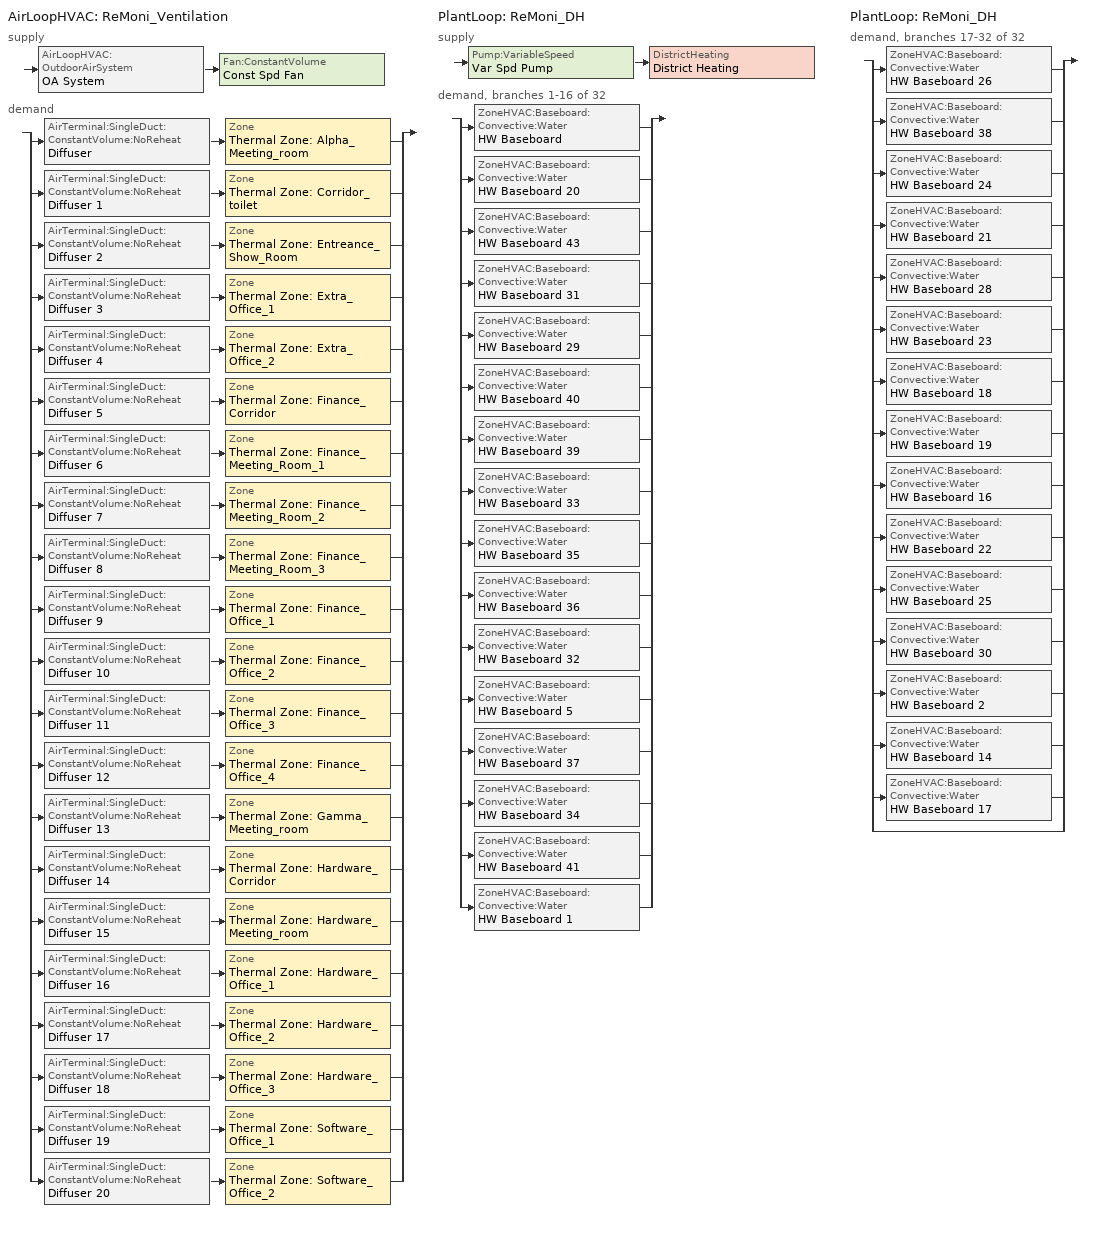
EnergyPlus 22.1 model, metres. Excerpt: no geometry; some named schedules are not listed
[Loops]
AirLoopHVAC 'ReMoni_Ventilation'
 supply: AirLoopHVAC:OutdoorAirSystem 'OA System' > Fan:ConstantVolume 'Const Spd Fan'
 demand: split
  | AirTerminal:SingleDuct:ConstantVolume:NoReheat 'Diffuser' > Zone 'Thermal Zone: Alpha_Meeting_room'
  | AirTerminal:SingleDuct:ConstantVolume:NoReheat 'Diffuser 1' > Zone 'Thermal Zone: Corridor_toilet'
  | AirTerminal:SingleDuct:ConstantVolume:NoReheat 'Diffuser 2' > Zone 'Thermal Zone: Entreance_Show_Room'
  | AirTerminal:SingleDuct:ConstantVolume:NoReheat 'Diffuser 3' > Zone 'Thermal Zone: Extra_Office_1'
  | AirTerminal:SingleDuct:ConstantVolume:NoReheat 'Diffuser 4' > Zone 'Thermal Zone: Extra_Office_2'
  | AirTerminal:SingleDuct:ConstantVolume:NoReheat 'Diffuser 5' > Zone 'Thermal Zone: Finance_Corridor'
  | AirTerminal:SingleDuct:ConstantVolume:NoReheat 'Diffuser 6' > Zone 'Thermal Zone: Finance_Meeting_Room_1'
  | AirTerminal:SingleDuct:ConstantVolume:NoReheat 'Diffuser 7' > Zone 'Thermal Zone: Finance_Meeting_Room_2'
  | AirTerminal:SingleDuct:ConstantVolume:NoReheat 'Diffuser 8' > Zone 'Thermal Zone: Finance_Meeting_Room_3'
  | AirTerminal:SingleDuct:ConstantVolume:NoReheat 'Diffuser 9' > Zone 'Thermal Zone: Finance_Office_1'
  | AirTerminal:SingleDuct:ConstantVolume:NoReheat 'Diffuser 10' > Zone 'Thermal Zone: Finance_Office_2'
  | AirTerminal:SingleDuct:ConstantVolume:NoReheat 'Diffuser 11' > Zone 'Thermal Zone: Finance_Office_3'
  | AirTerminal:SingleDuct:ConstantVolume:NoReheat 'Diffuser 12' > Zone 'Thermal Zone: Finance_Office_4'
  | AirTerminal:SingleDuct:ConstantVolume:NoReheat 'Diffuser 13' > Zone 'Thermal Zone: Gamma_Meeting_room'
  | AirTerminal:SingleDuct:ConstantVolume:NoReheat 'Diffuser 14' > Zone 'Thermal Zone: Hardware_Corridor'
  | AirTerminal:SingleDuct:ConstantVolume:NoReheat 'Diffuser 15' > Zone 'Thermal Zone: Hardware_Meeting_room'
  | AirTerminal:SingleDuct:ConstantVolume:NoReheat 'Diffuser 16' > Zone 'Thermal Zone: Hardware_Office_1'
  | AirTerminal:SingleDuct:ConstantVolume:NoReheat 'Diffuser 17' > Zone 'Thermal Zone: Hardware_Office_2'
  | AirTerminal:SingleDuct:ConstantVolume:NoReheat 'Diffuser 18' > Zone 'Thermal Zone: Hardware_Office_3'
  | AirTerminal:SingleDuct:ConstantVolume:NoReheat 'Diffuser 19' > Zone 'Thermal Zone: Software_Office_1'
  | AirTerminal:SingleDuct:ConstantVolume:NoReheat 'Diffuser 20' > Zone 'Thermal Zone: Software_Office_2'
PlantLoop 'ReMoni_DH'
 supply: Pump:VariableSpeed 'Var Spd Pump' > DistrictHeating 'District Heating'
 demand, branches 1-16 of 32: split
  | ZoneHVAC:Baseboard:Convective:Water 'HW Baseboard'
  | ZoneHVAC:Baseboard:Convective:Water 'HW Baseboard 20'
  | ZoneHVAC:Baseboard:Convective:Water 'HW Baseboard 43'
  | ZoneHVAC:Baseboard:Convective:Water 'HW Baseboard 31'
  | ZoneHVAC:Baseboard:Convective:Water 'HW Baseboard 29'
  | ZoneHVAC:Baseboard:Convective:Water 'HW Baseboard 40'
  | ZoneHVAC:Baseboard:Convective:Water 'HW Baseboard 39'
  | ZoneHVAC:Baseboard:Convective:Water 'HW Baseboard 33'
  | ZoneHVAC:Baseboard:Convective:Water 'HW Baseboard 35'
  | ZoneHVAC:Baseboard:Convective:Water 'HW Baseboard 36'
  | ZoneHVAC:Baseboard:Convective:Water 'HW Baseboard 32'
  | ZoneHVAC:Baseboard:Convective:Water 'HW Baseboard 5'
  | ZoneHVAC:Baseboard:Convective:Water 'HW Baseboard 37'
  | ZoneHVAC:Baseboard:Convective:Water 'HW Baseboard 34'
  | ZoneHVAC:Baseboard:Convective:Water 'HW Baseboard 41'
  | ZoneHVAC:Baseboard:Convective:Water 'HW Baseboard 1'
PlantLoop 'ReMoni_DH'
 demand, branches 17-32 of 32: split
  | ZoneHVAC:Baseboard:Convective:Water 'HW Baseboard 26'
  | ZoneHVAC:Baseboard:Convective:Water 'HW Baseboard 38'
  | ZoneHVAC:Baseboard:Convective:Water 'HW Baseboard 24'
  | ZoneHVAC:Baseboard:Convective:Water 'HW Baseboard 21'
  | ZoneHVAC:Baseboard:Convective:Water 'HW Baseboard 28'
  | ZoneHVAC:Baseboard:Convective:Water 'HW Baseboard 23'
  | ZoneHVAC:Baseboard:Convective:Water 'HW Baseboard 18'
  | ZoneHVAC:Baseboard:Convective:Water 'HW Baseboard 19'
  | ZoneHVAC:Baseboard:Convective:Water 'HW Baseboard 16'
  | ZoneHVAC:Baseboard:Convective:Water 'HW Baseboard 22'
  | ZoneHVAC:Baseboard:Convective:Water 'HW Baseboard 25'
  | ZoneHVAC:Baseboard:Convective:Water 'HW Baseboard 30'
  | ZoneHVAC:Baseboard:Convective:Water 'HW Baseboard 2'
  | ZoneHVAC:Baseboard:Convective:Water 'HW Baseboard 14'
  | ZoneHVAC:Baseboard:Convective:Water 'HW Baseboard 17'
  | bypass
[ZoneControl:Thermostat]
Name | Zone or ZoneList | Control Type Schedule | Control 1
Thermal Zone: Alpha_Meeting_room Thermostat | Thermal Zone: Alpha_Meeting_room | Thermal Zone: Alpha_Meeting_room Thermostat Schedule | Thermostat Setpoint Dual Setpoint 1
Thermal Zone: Beta_Meeting_room Thermostat | Thermal Zone: Beta_Meeting_room | Thermal Zone: Beta_Meeting_room Thermostat Schedule | Thermostat Setpoint Dual Setpoint 23
Thermal Zone: Cleaning_Room Thermostat | Thermal Zone: Cleaning_Room | Thermal Zone: Cleaning_Room Thermostat Schedule | Thermostat Setpoint Dual Setpoint 29
Thermal Zone: Corridor_toilet Thermostat | Thermal Zone: Corridor_toilet | Thermal Zone: Corridor_toilet Thermostat Schedule | Thermostat Setpoint Dual Setpoint 7
Thermal Zone: Entreance_Show_Room Thermostat | Thermal Zone: Entreance_Show_Room | Thermal Zone: Entreance_Show_Room Thermostat Schedule | Thermostat Setpoint Dual Setpoint 10
Thermal Zone: Entreance_Toilet Thermostat | Thermal Zone: Entreance_Toilet | Thermal Zone: Entreance_Toilet Thermostat Schedule | Thermostat Setpoint Dual Setpoint 30
Thermal Zone: Extra_Cleaning_Room Thermostat | Thermal Zone: Extra_Cleaning_Room | Thermal Zone: Extra_Cleaning_Room Thermostat Schedule | Thermostat Setpoint Dual Setpoint 31
Thermal Zone: Extra_Office_1 Thermostat | Thermal Zone: Extra_Office_1 | Thermal Zone: Extra_Office_1 Thermostat Schedule | Thermostat Setpoint Dual Setpoint 12
Thermal Zone: Extra_Office_2 Thermostat | Thermal Zone: Extra_Office_2 | Thermal Zone: Extra_Office_2 Thermostat Schedule | Thermostat Setpoint Dual Setpoint 19
Thermal Zone: Extra_storage Thermostat | Thermal Zone: Extra_storage | Thermal Zone: Extra_storage Thermostat Schedule | Thermostat Setpoint Dual Setpoint 20
Thermal Zone: Finance_Corridor Thermostat | Thermal Zone: Finance_Corridor | Thermal Zone: Finance_Corridor Thermostat Schedule | Thermostat Setpoint Dual Setpoint 8
Thermal Zone: Finance_Meeting_Room_1 Thermostat | Thermal Zone: Finance_Meeting_Room_1 | Thermal Zone: Finance_Meeting_Room_1 Thermostat Schedule | Thermostat Setpoint Dual Setpoint 22
Thermal Zone: Finance_Meeting_Room_2 Thermostat | Thermal Zone: Finance_Meeting_Room_2 | Thermal Zone: Finance_Meeting_Room_2 Thermostat Schedule | Thermostat Setpoint Dual Setpoint 17
Thermal Zone: Finance_Meeting_Room_3 Thermostat | Thermal Zone: Finance_Meeting_Room_3 | Thermal Zone: Finance_Meeting_Room_3 Thermostat Schedule | Thermostat Setpoint Dual Setpoint 16
Thermal Zone: Finance_Office_1 Thermostat | Thermal Zone: Finance_Office_1 | Thermal Zone: Finance_Office_1 Thermostat Schedule | Thermostat Setpoint Dual Setpoint 21
Thermal Zone: Finance_Office_2 Thermostat | Thermal Zone: Finance_Office_2 | Thermal Zone: Finance_Office_2 Thermostat Schedule | Thermostat Setpoint Dual Setpoint 2
Thermal Zone: Finance_Office_3 Thermostat | Thermal Zone: Finance_Office_3 | Thermal Zone: Finance_Office_3 Thermostat Schedule | Thermostat Setpoint Dual Setpoint 4
Thermal Zone: Finance_Office_4 Thermostat | Thermal Zone: Finance_Office_4 | Thermal Zone: Finance_Office_4 Thermostat Schedule | Thermostat Setpoint Dual Setpoint 18
Thermal Zone: Finance_Toilet_1 Thermostat | Thermal Zone: Finance_Toilet_1 | Thermal Zone: Finance_Toilet_1 Thermostat Schedule | Thermostat Setpoint Dual Setpoint 27
Thermal Zone: Finance_Toilet_2 Thermostat | Thermal Zone: Finance_Toilet_2 | Thermal Zone: Finance_Toilet_2 Thermostat Schedule | Thermostat Setpoint Dual Setpoint 28
Thermal Zone: Gamma_Meeting_room Thermostat | Thermal Zone: Gamma_Meeting_room | Thermal Zone: Gamma_Meeting_room Thermostat Schedule | Thermostat Setpoint Dual Setpoint 6
Thermal Zone: Hardware_Corridor Thermostat | Thermal Zone: Hardware_Corridor | Thermal Zone: Hardware_Corridor Thermostat Schedule | Thermostat Setpoint Dual Setpoint 3
Thermal Zone: Hardware_Meeting_room Thermostat | Thermal Zone: Hardware_Meeting_room | Thermal Zone: Hardware_Meeting_room Thermostat Schedule | Thermostat Setpoint Dual Setpoint 9
Thermal Zone: Hardware_Office_1 Thermostat | Thermal Zone: Hardware_Office_1 | Thermal Zone: Hardware_Office_1 Thermostat Schedule | Thermostat Setpoint Dual Setpoint 11
Thermal Zone: Hardware_Office_2 Thermostat | Thermal Zone: Hardware_Office_2 | Thermal Zone: Hardware_Office_2 Thermostat Schedule | Thermostat Setpoint Dual Setpoint 13
Thermal Zone: Hardware_Office_3 Thermostat | Thermal Zone: Hardware_Office_3 | Thermal Zone: Hardware_Office_3 Thermostat Schedule | Thermostat Setpoint Dual Setpoint 5
Thermal Zone: Hardware_Toilet_1 Thermostat | Thermal Zone: Hardware_Toilet_1 | Thermal Zone: Hardware_Toilet_1 Thermostat Schedule | Thermostat Setpoint Dual Setpoint 26
Thermal Zone: Hardware_Toilet_2 Thermostat | Thermal Zone: Hardware_Toilet_2 | Thermal Zone: Hardware_Toilet_2 Thermostat Schedule | Thermostat Setpoint Dual Setpoint 25
Thermal Zone: Large_Storage_Room Thermostat | Thermal Zone: Large_Storage_Room | Thermal Zone: Large_Storage_Room Thermostat Schedule | Thermostat Setpoint Dual Setpoint 24
Thermal Zone: Software_Office_1 Thermostat | Thermal Zone: Software_Office_1 | Thermal Zone: Software_Office_1 Thermostat Schedule | Thermostat Setpoint Dual Setpoint 15
Thermal Zone: Software_Office_2 Thermostat | Thermal Zone: Software_Office_2 | Thermal Zone: Software_Office_2 Thermostat Schedule | Thermostat Setpoint Dual Setpoint 14
[ThermostatSetpoint:DualSetpoint] Heating Setpoint Temperature Schedule=heating Setpoint; Cooling Setpoint Temperature Schedule=Cooling Setpoint
Thermostat Setpoint Dual Setpoint 1; Thermostat Setpoint Dual Setpoint 7; Thermostat Setpoint Dual Setpoint 10; Thermostat Setpoint Dual Setpoint 12; Thermostat Setpoint Dual Setpoint 19; Thermostat Setpoint Dual Setpoint 20; Thermostat Setpoint Dual Setpoint 8; Thermostat Setpoint Dual Setpoint 22; Thermostat Setpoint Dual Setpoint 17; Thermostat Setpoint Dual Setpoint 16; Thermostat Setpoint Dual Setpoint 21; Thermostat Setpoint Dual Setpoint 2; Thermostat Setpoint Dual Setpoint 4; Thermostat Setpoint Dual Setpoint 18; Thermostat Setpoint Dual Setpoint 6; Thermostat Setpoint Dual Setpoint 3; Thermostat Setpoint Dual Setpoint 9; Thermostat Setpoint Dual Setpoint 11; Thermostat Setpoint Dual Setpoint 13; Thermostat Setpoint Dual Setpoint 5; Thermostat Setpoint Dual Setpoint 15; Thermostat Setpoint Dual Setpoint 14
[ZoneHVAC:Baseboard:Convective:Water] Availability Schedule=Always On Discrete hvac_library; Heating Design Capacity Method=HeatingDesignCapacity; Heating Design Capacity {W}=Autosize; Heating Design Capacity Per Floor Area {W/m2}=0; Fraction of Autosized Heating Design Capacity=0.8; U-Factor Times Area Value {W/K}=Autosize; Maximum Water Flow Rate {m3/s}=Autosize; Convergence Tolerance=0.001
HW Baseboard; HW Baseboard 20; HW Baseboard 43; HW Baseboard 31; HW Baseboard 29; HW Baseboard 40; HW Baseboard 39; HW Baseboard 33; HW Baseboard 35; HW Baseboard 36; HW Baseboard 32; HW Baseboard 5; HW Baseboard 37; HW Baseboard 34; HW Baseboard 41; HW Baseboard 1; HW Baseboard 26; HW Baseboard 38; HW Baseboard 24; HW Baseboard 21; HW Baseboard 28; HW Baseboard 23; HW Baseboard 18; HW Baseboard 19; HW Baseboard 16; HW Baseboard 22; HW Baseboard 25; HW Baseboard 30; HW Baseboard 2; HW Baseboard 14; HW Baseboard 17
[AirTerminal:SingleDuct:ConstantVolume:NoReheat] Availability Schedule=Always On Discrete hvac_library; Maximum Air Flow Rate {m3/s}=AutoSize
Diffuser; Diffuser 1; Diffuser 2; Diffuser 3; Diffuser 4; Diffuser 5; Diffuser 6; Diffuser 7; Diffuser 8; Diffuser 9; Diffuser 10; Diffuser 11; Diffuser 12; Diffuser 13; Diffuser 14; Diffuser 15; Diffuser 16; Diffuser 17; Diffuser 18; Diffuser 19; Diffuser 20
[Zone equipment]
Thermal Zone: Alpha_Meeting_room: HW Baseboard, Diffuser
Thermal Zone: Beta_Meeting_room: HW Baseboard 20
Thermal Zone: Cleaning_Room: HW Baseboard 43
Thermal Zone: Corridor_toilet: HW Baseboard 31, Diffuser 1
Thermal Zone: Entreance_Show_Room: HW Baseboard 29, Diffuser 2
Thermal Zone: Entreance_Toilet: HW Baseboard 40
Thermal Zone: Extra_Cleaning_Room: HW Baseboard 39
Thermal Zone: Extra_Office_1: HW Baseboard 33, Diffuser 3
Thermal Zone: Extra_Office_2: HW Baseboard 35, Diffuser 4
Thermal Zone: Extra_storage: HW Baseboard 36
Thermal Zone: Finance_Corridor: HW Baseboard 32, Diffuser 5
Thermal Zone: Finance_Meeting_Room_1: HW Baseboard 5, Diffuser 6
Thermal Zone: Finance_Meeting_Room_2: HW Baseboard 37, Diffuser 7
Thermal Zone: Finance_Meeting_Room_3: HW Baseboard 34, Diffuser 8
Thermal Zone: Finance_Office_1: HW Baseboard 41, Diffuser 9
Thermal Zone: Finance_Office_2: HW Baseboard 1, Diffuser 10
Thermal Zone: Finance_Office_3: HW Baseboard 26, Diffuser 11
Thermal Zone: Finance_Office_4: HW Baseboard 38, Diffuser 12
Thermal Zone: Finance_Toilet_1: HW Baseboard 24
Thermal Zone: Finance_Toilet_2: HW Baseboard 21
Thermal Zone: Gamma_Meeting_room: HW Baseboard 28, Diffuser 13
Thermal Zone: Hardware_Corridor: HW Baseboard 23, Diffuser 14
Thermal Zone: Hardware_Meeting_room: HW Baseboard 18, Diffuser 15
Thermal Zone: Hardware_Office_1: HW Baseboard 19, Diffuser 16
Thermal Zone: Hardware_Office_2: HW Baseboard 16, Diffuser 17
Thermal Zone: Hardware_Office_3: HW Baseboard 22, Diffuser 18
Thermal Zone: Hardware_Toilet_1: HW Baseboard 25
Thermal Zone: Hardware_Toilet_2: HW Baseboard 30
Thermal Zone: Large_Storage_Room: HW Baseboard 2
Thermal Zone: Software_Office_1: HW Baseboard 14, Diffuser 19
Thermal Zone: Software_Office_2: HW Baseboard 17, Diffuser 20
[Sizing:Zone] Zone Cooling Design Supply Air Temperature Input Method=SupplyAirTemperature; Zone Cooling Design Supply Air Temperature {C}=14; Zone Cooling Design Supply Air Temperature Difference {deltaC}=11.11; Zone Heating Design Supply Air Temperature Input Method=SupplyAirTemperature; Zone Heating Design Supply Air Temperature {C}=40; Zone Heating Design Supply Air Temperature Difference {deltaC}=11.11; Zone Cooling Design Supply Air Humidity Ratio {kgWater/kgDryAir}=0.0085; Zone Heating Design Supply Air Humidity Ratio {kgWater/kgDryAir}=0.008; Design Specification Outdoor Air Object=New Ventilation; Cooling Design Air Flow Method=DesignDay; Cooling Design Air Flow Rate {m3/s}=0; Cooling Minimum Air Flow per Zone Floor Area {m3/s-m2}=0.000762; Cooling Minimum Air Flow {m3/s}=0; Cooling Minimum Air Flow Fraction=0; Heating Design Air Flow Method=DesignDay; Heating Design Air Flow Rate {m3/s}=0; Heating Maximum Air Flow per Zone Floor Area {m3/s-m2}=0.002032; Heating Maximum Air Flow {m3/s}=0.141576; Heating Maximum Air Flow Fraction=0.3; Account for Dedicated Outdoor Air System=No; Dedicated Outdoor Air System Control Strategy=NeutralSupplyAir; Dedicated Outdoor Air Low Setpoint Temperature for Design {C}=autosize; Dedicated Outdoor Air High Setpoint Temperature for Design {C}=autosize
Name | Design Specification Zone Air Distribution Object
Thermal Zone: Alpha_Meeting_room | Thermal Zone: Alpha_Meeting_room Design Spec Zone Air Dist
Thermal Zone: Beta_Meeting_room | Thermal Zone: Beta_Meeting_room Design Spec Zone Air Dist
Thermal Zone: Cleaning_Room | Thermal Zone: Cleaning_Room Design Spec Zone Air Dist
Thermal Zone: Corridor_toilet | Thermal Zone: Corridor_toilet Design Spec Zone Air Dist
Thermal Zone: Entreance_Show_Room | Thermal Zone: Entreance_Show_Room Design Spec Zone Air Dist
Thermal Zone: Entreance_Toilet | Thermal Zone: Entreance_Toilet Design Spec Zone Air Dist
Thermal Zone: Extra_Cleaning_Room | Thermal Zone: Extra_Cleaning_Room Design Spec Zone Air Dist
Thermal Zone: Extra_Office_1 | Thermal Zone: Extra_Office_1 Design Spec Zone Air Dist
Thermal Zone: Extra_Office_2 | Thermal Zone: Extra_Office_2 Design Spec Zone Air Dist
Thermal Zone: Extra_storage | Thermal Zone: Extra_storage Design Spec Zone Air Dist
Thermal Zone: Finance_Corridor | Thermal Zone: Finance_Corridor Design Spec Zone Air Dist
Thermal Zone: Finance_Meeting_Room_1 | Thermal Zone: Finance_Meeting_Room_1 Design Spec Zone Air Dist
Thermal Zone: Finance_Meeting_Room_2 | Thermal Zone: Finance_Meeting_Room_2 Design Spec Zone Air Dist
Thermal Zone: Finance_Meeting_Room_3 | Thermal Zone: Finance_Meeting_Room_3 Design Spec Zone Air Dist
Thermal Zone: Finance_Office_1 | Thermal Zone: Finance_Office_1 Design Spec Zone Air Dist
Thermal Zone: Finance_Office_2 | Thermal Zone: Finance_Office_2 Design Spec Zone Air Dist
Thermal Zone: Finance_Office_3 | Thermal Zone: Finance_Office_3 Design Spec Zone Air Dist
Thermal Zone: Finance_Office_4 | Thermal Zone: Finance_Office_4 Design Spec Zone Air Dist
Thermal Zone: Finance_Toilet_1 | Thermal Zone: Finance_Toilet_1 Design Spec Zone Air Dist
Thermal Zone: Finance_Toilet_2 | Thermal Zone: Finance_Toilet_2 Design Spec Zone Air Dist
Thermal Zone: Gamma_Meeting_room | Thermal Zone: Gamma_Meeting_room Design Spec Zone Air Dist
Thermal Zone: Hardware_Corridor | Thermal Zone: Hardware_Corridor Design Spec Zone Air Dist
Thermal Zone: Hardware_Meeting_room | Thermal Zone: Hardware_Meeting_room Design Spec Zone Air Dist
Thermal Zone: Hardware_Office_1 | Thermal Zone: Hardware_Office_1 Design Spec Zone Air Dist
Thermal Zone: Hardware_Office_2 | Thermal Zone: Hardware_Office_2 Design Spec Zone Air Dist
Thermal Zone: Hardware_Office_3 | Thermal Zone: Hardware_Office_3 Design Spec Zone Air Dist
Thermal Zone: Hardware_Toilet_1 | Thermal Zone: Hardware_Toilet_1 Design Spec Zone Air Dist
Thermal Zone: Hardware_Toilet_2 | Thermal Zone: Hardware_Toilet_2 Design Spec Zone Air Dist
Thermal Zone: Large_Storage_Room | Thermal Zone: Large_Storage_Room Design Spec Zone Air Dist
Thermal Zone: Software_Office_1 | Thermal Zone: Software_Office_1 Design Spec Zone Air Dist
Thermal Zone: Software_Office_2 | Thermal Zone: Software_Office_2 Design Spec Zone Air Dist
[DesignSpecification:ZoneAirDistribution] Zone Air Distribution Effectiveness in Cooling Mode=1; Zone Air Distribution Effectiveness in Heating Mode=1
Thermal Zone: Alpha_Meeting_room Design Spec Zone Air Dist; Thermal Zone: Beta_Meeting_room Design Spec Zone Air Dist; Thermal Zone: Cleaning_Room Design Spec Zone Air Dist; Thermal Zone: Corridor_toilet Design Spec Zone Air Dist; Thermal Zone: Entreance_Show_Room Design Spec Zone Air Dist; Thermal Zone: Entreance_Toilet Design Spec Zone Air Dist; Thermal Zone: Extra_Cleaning_Room Design Spec Zone Air Dist; Thermal Zone: Extra_Office_1 Design Spec Zone Air Dist; Thermal Zone: Extra_Office_2 Design Spec Zone Air Dist; Thermal Zone: Extra_storage Design Spec Zone Air Dist; Thermal Zone: Finance_Corridor Design Spec Zone Air Dist; Thermal Zone: Finance_Meeting_Room_1 Design Spec Zone Air Dist; Thermal Zone: Finance_Meeting_Room_2 Design Spec Zone Air Dist; Thermal Zone: Finance_Meeting_Room_3 Design Spec Zone Air Dist; Thermal Zone: Finance_Office_1 Design Spec Zone Air Dist; Thermal Zone: Finance_Office_2 Design Spec Zone Air Dist; Thermal Zone: Finance_Office_3 Design Spec Zone Air Dist; Thermal Zone: Finance_Office_4 Design Spec Zone Air Dist; Thermal Zone: Finance_Toilet_1 Design Spec Zone Air Dist; Thermal Zone: Finance_Toilet_2 Design Spec Zone Air Dist; Thermal Zone: Gamma_Meeting_room Design Spec Zone Air Dist; Thermal Zone: Hardware_Corridor Design Spec Zone Air Dist; Thermal Zone: Hardware_Meeting_room Design Spec Zone Air Dist; Thermal Zone: Hardware_Office_1 Design Spec Zone Air Dist; Thermal Zone: Hardware_Office_2 Design Spec Zone Air Dist; Thermal Zone: Hardware_Office_3 Design Spec Zone Air Dist; Thermal Zone: Hardware_Toilet_1 Design Spec Zone Air Dist; Thermal Zone: Hardware_Toilet_2 Design Spec Zone Air Dist; Thermal Zone: Large_Storage_Room Design Spec Zone Air Dist; Thermal Zone: Software_Office_1 Design Spec Zone Air Dist; Thermal Zone: Software_Office_2 Design Spec Zone Air Dist
[Controller:MechanicalVentilation]
Controller Mechanical Ventilation 1: Availability Schedule=Always On Discrete hvac_library; Demand Controlled Ventilation=No; System Outdoor Air Method=ZoneSum; Zone or ZoneList 1=Thermal Zone: Alpha_Meeting_room; Design Specification Outdoor Air Object Name 1=New Ventilation; Design Specification Zone Air Distribution Object Name 1=Thermal Zone: Alpha_Meeting_room Design Spec Zone Air Dist; Zone or ZoneList 2=Thermal Zone: Corridor_toilet; Design Specification Outdoor Air Object Name 2=New Ventilation; Design Specification Zone Air Distribution Object Name 2=Thermal Zone: Corridor_toilet Design Spec Zone Air Dist; Zone or ZoneList 3=Thermal Zone: Entreance_Show_Room; Design Specification Outdoor Air Object Name 3=New Ventilation; Design Specification Zone Air Distribution Object Name 3=Thermal Zone: Entreance_Show_Room Design Spec Zone Air Dist; Zone or ZoneList 4=Thermal Zone: Extra_Office_1; Design Specification Outdoor Air Object Name 4=New Ventilation; Design Specification Zone Air Distribution Object Name 4=Thermal Zone: Extra_Office_1 Design Spec Zone Air Dist; Zone or ZoneList 5=Thermal Zone: Extra_Office_2; Design Specification Outdoor Air Object Name 5=New Ventilation; Design Specification Zone Air Distribution Object Name 5=Thermal Zone: Extra_Office_2 Design Spec Zone Air Dist; Zone or ZoneList 6=Thermal Zone: Finance_Corridor; Design Specification Outdoor Air Object Name 6=New Ventilation; Design Specification Zone Air Distribution Object Name 6=Thermal Zone: Finance_Corridor Design Spec Zone Air Dist; Zone or ZoneList 7=Thermal Zone: Finance_Meeting_Room_1; Design Specification Outdoor Air Object Name 7=New Ventilation; Design Specification Zone Air Distribution Object Name 7=Thermal Zone: Finance_Meeting_Room_1 Design Spec Zone Air Dist; Zone or ZoneList 8=Thermal Zone: Finance_Meeting_Room_2; Design Specification Outdoor Air Object Name 8=New Ventilation; Design Specification Zone Air Distribution Object Name 8=Thermal Zone: Finance_Meeting_Room_2 Design Spec Zone Air Dist; Zone or ZoneList 9=Thermal Zone: Finance_Meeting_Room_3; Design Specification Outdoor Air Object Name 9=New Ventilation; Design Specification Zone Air Distribution Object Name 9=Thermal Zone: Finance_Meeting_Room_3 Design Spec Zone Air Dist; Zone or ZoneList 10=Thermal Zone: Finance_Office_1; Design Specification Outdoor Air Object Name 10=New Ventilation; Design Specification Zone Air Distribution Object Name 10=Thermal Zone: Finance_Office_1 Design Spec Zone Air Dist; Zone or ZoneList 11=Thermal Zone: Finance_Office_2; Design Specification Outdoor Air Object Name 11=New Ventilation; Design Specification Zone Air Distribution Object Name 11=Thermal Zone: Finance_Office_2 Design Spec Zone Air Dist; Zone or ZoneList 12=Thermal Zone: Finance_Office_3; Design Specification Outdoor Air Object Name 12=New Ventilation; Design Specification Zone Air Distribution Object Name 12=Thermal Zone: Finance_Office_3 Design Spec Zone Air Dist; Zone or ZoneList 13=Thermal Zone: Finance_Office_4; Design Specification Outdoor Air Object Name 13=New Ventilation; Design Specification Zone Air Distribution Object Name 13=Thermal Zone: Finance_Office_4 Design Spec Zone Air Dist; Zone or ZoneList 14=Thermal Zone: Gamma_Meeting_room; Design Specification Outdoor Air Object Name 14=New Ventilation; Design Specification Zone Air Distribution Object Name 14=Thermal Zone: Gamma_Meeting_room Design Spec Zone Air Dist; Zone or ZoneList 15=Thermal Zone: Hardware_Corridor; Design Specification Outdoor Air Object Name 15=New Ventilation; Design Specification Zone Air Distribution Object Name 15=Thermal Zone: Hardware_Corridor Design Spec Zone Air Dist; Zone or ZoneList 16=Thermal Zone: Hardware_Meeting_room; Design Specification Outdoor Air Object Name 16=New Ventilation; Design Specification Zone Air Distribution Object Name 16=Thermal Zone: Hardware_Meeting_room Design Spec Zone Air Dist; Zone or ZoneList 17=Thermal Zone: Hardware_Office_1; Design Specification Outdoor Air Object Name 17=New Ventilation; Design Specification Zone Air Distribution Object Name 17=Thermal Zone: Hardware_Office_1 Design Spec Zone Air Dist; Zone or ZoneList 18=Thermal Zone: Hardware_Office_2; Design Specification Outdoor Air Object Name 18=New Ventilation; Design Specification Zone Air Distribution Object Name 18=Thermal Zone: Hardware_Office_2 Design Spec Zone Air Dist; Zone or ZoneList 19=Thermal Zone: Hardware_Office_3; Design Specification Outdoor Air Object Name 19=New Ventilation; Design Specification Zone Air Distribution Object Name 19=Thermal Zone: Hardware_Office_3 Design Spec Zone Air Dist; Zone or ZoneList 20=Thermal Zone: Software_Office_1; Design Specification Outdoor Air Object Name 20=New Ventilation; Design Specification Zone Air Distribution Object Name 20=Thermal Zone: Software_Office_1 Design Spec Zone Air Dist; Zone or ZoneList 21=Thermal Zone: Software_Office_2; Design Specification Outdoor Air Object Name 21=New Ventilation; Design Specification Zone Air Distribution Object Name 21=Thermal Zone: Software_Office_2 Design Spec Zone Air Dist
[DesignSpecification:OutdoorAir]
New Ventilation: Outdoor Air Method=Sum; Outdoor Air Flow per Person {m3/s-person}=0.00943895; Outdoor Air Flow per Zone Floor Area {m3/s-m2}=0; Outdoor Air Flow per Zone {m3/s}=0; Outdoor Air Flow Air Changes per Hour {1/hr}=0
[ThermostatSetpoint:SingleHeating] Setpoint Temperature Schedule=heating Setpoint
Thermostat Setpoint Dual Setpoint 23; Thermostat Setpoint Dual Setpoint 29; Thermostat Setpoint Dual Setpoint 30; Thermostat Setpoint Dual Setpoint 31; Thermostat Setpoint Dual Setpoint 27; Thermostat Setpoint Dual Setpoint 28; Thermostat Setpoint Dual Setpoint 26; Thermostat Setpoint Dual Setpoint 25; Thermostat Setpoint Dual Setpoint 24
[AirLoopHVAC]
ReMoni_Ventilation: Design Supply Air Flow Rate {m3/s}=1.1223
[Sizing:System]
ReMoni_Ventilation: Type of Load to Size On=Sensible; Design Outdoor Air Flow Rate {m3/s}=Autosize; Central Heating Maximum System Air Flow Ratio=0.3; Preheat Design Temperature {C}=7; Preheat Design Humidity Ratio {kgWater/kgDryAir}=0.008; Precool Design Temperature {C}=12.8; Precool Design Humidity Ratio {kgWater/kgDryAir}=0.008; Central Cooling Design Supply Air Temperature {C}=12.8; Central Heating Design Supply Air Temperature {C}=16.7; Type of Zone Sum to Use=NonCoincident; 100% Outdoor Air in Cooling=Yes; 100% Outdoor Air in Heating=Yes; Central Cooling Design Supply Air Humidity Ratio {kgWater/kgDryAir}=0.0085; Central Heating Design Supply Air Humidity Ratio {kgWater/kgDryAir}=0.008; Cooling Supply Air Flow Rate Method=DesignDay; Cooling Supply Air Flow Rate {m3/s}=0; Cooling Supply Air Flow Rate Per Floor Area {m3/s-m2}=0.00996765; Cooling Fraction of Autosized Cooling Supply Air Flow Rate=1; Cooling Supply Air Flow Rate Per Unit Cooling Capacity {m3/s-W}=3.94755e-05; Heating Supply Air Flow Rate Method=DesignDay; Heating Supply Air Flow Rate {m3/s}=0; Heating Supply Air Flow Rate Per Floor Area {m3/s-m2}=0.00996765; Heating Fraction of Autosized Heating Supply Air Flow Rate=1; Heating Fraction of Autosized Cooling Supply Air Flow Rate=1; Heating Supply Air Flow Rate Per Unit Heating Capacity {m3/s-W}=3.15882e-05; System Outdoor Air Method=ZoneSum; Zone Maximum Outdoor Air Fraction=1; Cooling Design Capacity Method=CoolingDesignCapacity; Cooling Design Capacity {W}=Autosize; Cooling Design Capacity Per Floor Area {W/m2}=234.7; Fraction of Autosized Cooling Design Capacity=1; Heating Design Capacity Method=HeatingDesignCapacity; Heating Design Capacity {W}=Autosize; Heating Design Capacity Per Floor Area {W/m2}=157; Fraction of Autosized Heating Design Capacity=1; Central Cooling Capacity Control Method=OnOff
[Controller:OutdoorAir]
Outdoor Air Controller: Minimum Outdoor Air Flow Rate {m3/s}=Autosize; Maximum Outdoor Air Flow Rate {m3/s}=Autosize; Economizer Control Type=NoEconomizer; Economizer Control Action Type=ModulateFlow; Economizer Maximum Limit Dry-Bulb Temperature {C}=28; Economizer Maximum Limit Enthalpy {J/kg}=64000; Economizer Minimum Limit Dry-Bulb Temperature {C}=-100; Lockout Type=NoLockout; Minimum Limit Type=FixedMinimum; Mechanical Ventilation Controller=Controller Mechanical Ventilation 1; High Humidity Control=No; Control High Indoor Humidity Based on Outdoor Humidity Ratio=Yes; Heat Recovery Bypass Control Type=BypassWhenOAFlowGreaterThanMinimum
[SetpointManager:MixedAir]
Node 118 OS Default SPM: Control Variable=Temperature
[Fan:ConstantVolume]
Const Spd Fan: Availability Schedule=Always On Discrete; Fan Total Efficiency=0.6; Pressure Rise {Pa}=250; Maximum Flow Rate {m3/s}=1.1223; Motor Efficiency=0.9; Motor In Airstream Fraction=1
[SetpointManager:Scheduled] Control Variable=Temperature
Name | Schedule
Scheduled Deck Temp | Ventilation Setpoint
Scheduled HW Temp | Hot Water Temperature
[PlantLoop]
ReMoni_DH: Fluid Type=Water; Plant Equipment Operation Scheme=ReMoni_DH Operation Schemes; Maximum Loop Temperature {C}=100; Minimum Loop Temperature {C}=0; Maximum Loop Flow Rate {m3/s}=Autosize; Minimum Loop Flow Rate {m3/s}=0; Plant Loop Volume {m3}=Autocalculate; Load Distribution Scheme=Optimal; Plant Loop Demand Calculation Scheme=SingleSetpoint
[Sizing:Plant]
ReMoni_DH: Loop Type=Heating; Design Loop Exit Temperature {C}=82; Loop Design Temperature Difference {deltaC}=11; Sizing Option=NonCoincident; Zone Timesteps in Averaging Window=1; Coincident Sizing Factor Mode=None
[Pump:VariableSpeed]
Var Spd Pump: Design Maximum Flow Rate {m3/s}=Autosize; Design Pump Head {Pa}=179352; Design Power Consumption {W}=Autosize; Motor Efficiency=0.9; Fraction of Motor Inefficiencies to Fluid Stream=0; Coefficient 1 of the Part Load Performance Curve=0; Coefficient 2 of the Part Load Performance Curve=1; Coefficient 3 of the Part Load Performance Curve=0; Coefficient 4 of the Part Load Performance Curve=0; Design Minimum Flow Rate {m3/s}=0; Pump Control Type=Continuous; Skin Loss Radiative Fraction=0.5; Design Power Sizing Method=PowerPerFlowPerPressure; Design Electric Power per Unit Flow Rate {W/(m3/s)}=348701.1; Design Shaft Power per Unit Flow Rate per Unit Head {W/((m3/s)-Pa)}=1.28205; Design Minimum Flow Rate Fraction=0
[DistrictHeating]
District Heating: Nominal Capacity {W}=1000000
[PlantEquipmentOperationSchemes]
ReMoni_DH Operation Schemes: Control Scheme 1=ReMoni_DH Heating Operation Scheme; Control Scheme 1 Schedule=Always On Discrete
[PlantEquipmentOperation:HeatingLoad]
ReMoni_DH Heating Operation Scheme: Load Range 1 Lower Limit {W}=0; Load Range 1 Upper Limit {W}=1000000000; Range 1 Equipment List=ReMoni_DH Heating Equipment List
[PlantEquipmentList]
ReMoni_DH Heating Equipment List: District Heating
[EnergyManagementSystem:Sensor]
Name | Output:Variable or Output:Meter Index Key | Output:Variable or Output:Meter
Energy_Management_System_Sensor_1 | Const Spd Fan | Fan Electricity Rate
Energy_Management_System_Sensor_2 | District Heating | District Heating Mass Flow Rate
Energy_Management_System_Sensor_3 | District Heating | District Heating Outlet Temperature
Energy_Management_System_Sensor_4 | Node 45 | System Node Temperature
[EnergyManagementSystem:Actuator]
Name | Actuated Component Unique | Actuated Component Type | Actuated Component Control Type
Energy_Management_System_Actuator_1 | Var Spd Pump | Pump | Pump Mass Flow Rate
Energy_Management_System_Actuator_2 | Var Spd Pump | Pump | Pump Pressure Rise
Energy_Management_System_Actuator_3 | Node 45 | System Node Setpoint | Temperature Setpoint
Energy_Management_System_Actuator_4 | ReMoni_Ventilation | AirLoopHVAC | Availability Status
[ZoneControl:ContaminantController]
CO2 Controller 1: Thermal Zone: Software_Office_1, , Always On Discrete 3
[Schedule:Compact]
Thermal Zone: Alpha_Meeting_room Thermostat Schedule; Thermal Zone: Corridor_toilet Thermostat Schedule; Thermal Zone: Entreance_Show_Room Thermostat Schedule; Thermal Zone: Extra_Office_1 Thermostat Schedule; Thermal Zone: Extra_Office_2 Thermostat Schedule; Thermal Zone: Extra_storage Thermostat Schedule; Thermal Zone: Finance_Corridor Thermostat Schedule; Thermal Zone: Finance_Meeting_Room_1 Thermostat Schedule; Thermal Zone: Finance_Meeting_Room_2 Thermostat Schedule; Thermal Zone: Finance_Meeting_Room_3 Thermostat Schedule; Thermal Zone: Finance_Office_1 Thermostat Schedule; Thermal Zone: Finance_Office_2 Thermostat Schedule; Thermal Zone: Finance_Office_3 Thermostat Schedule; Thermal Zone: Finance_Office_4 Thermostat Schedule; Thermal Zone: Gamma_Meeting_room Thermostat Schedule; Thermal Zone: Hardware_Corridor Thermostat Schedule; Thermal Zone: Hardware_Meeting_room Thermostat Schedule; Thermal Zone: Hardware_Office_1 Thermostat Schedule; Thermal Zone: Hardware_Office_2 Thermostat Schedule; Thermal Zone: Hardware_Office_3 Thermostat Schedule; Thermal Zone: Software_Office_1 Thermostat Schedule; Thermal Zone: Software_Office_2 Thermostat Schedule: Through: 12/31, For: AllDays, Until: 24:00, 4
Thermal Zone: Beta_Meeting_room Thermostat Schedule; Thermal Zone: Cleaning_Room Thermostat Schedule; Thermal Zone: Entreance_Toilet Thermostat Schedule; Thermal Zone: Extra_Cleaning_Room Thermostat Schedule; Thermal Zone: Finance_Toilet_1 Thermostat Schedule; Thermal Zone: Finance_Toilet_2 Thermostat Schedule; Thermal Zone: Hardware_Toilet_1 Thermostat Schedule; Thermal Zone: Hardware_Toilet_2 Thermostat Schedule; Thermal Zone: Large_Storage_Room Thermostat Schedule: Through: 12/31, For: AllDays, Until: 24:00, 1
[Schedule:Day:Interval]
Schedule Day 4; Schedule Day 18: No, 24:00, 18
Schedule Day 2: No, 06:00, 18, 17:00, 21, 24:00, 18
Schedule Day 5: No, 24:00, 27
Schedule Day 3: No, 06:00, 27, 17:00, 22, 24:00, 27
Hot Water Temperature Default 1: No, 24:00, 60
Hot Water Temperature Summer Design Day 1; Hot Water Temperature Winter Design Day 1: No, 24:00, 67
[Schedule:Week:Daily]
heating Setpoint Week Rule - Jan1-Dec31: Schedule Day 4, Schedule Day 2, Schedule Day 2, Schedule Day 2, Schedule Day 2, Schedule Day 2, Schedule Day 4, Schedule Day 2, Schedule Day 2, Schedule Day 2, Schedule Day 2, Schedule Day 2
Cooling Setpoint Week Rule - Jan1-Dec31: Schedule Day 5, Schedule Day 3, Schedule Day 3, Schedule Day 3, Schedule Day 3, Schedule Day 3, Schedule Day 5, Schedule Day 3, Schedule Day 3, Schedule Day 3, Schedule Day 3, Schedule Day 3
Hot Water Temperature Week Rule - Jan1-Dec31: Hot Water Temperature Default 1, Hot Water Temperature Default 1, Hot Water Temperature Default 1, Hot Water Temperature Default 1, Hot Water Temperature Default 1, Hot Water Temperature Default 1, Hot Water Temperature Default 1, Hot Water Temperature Default 1, Hot Water Temperature Summer Design Day 1, Hot Water Temperature Winter Design Day 1, Hot Water Temperature Default 1, Hot Water Temperature Default 1
Ventilation Setpoint Week Rule - Jan1-Dec31: Schedule Day 18, Schedule Day 18, Schedule Day 18, Schedule Day 18, Schedule Day 18, Schedule Day 18, Schedule Day 18, Schedule Day 18, Schedule Day 18, Schedule Day 18, Schedule Day 18, Schedule Day 18
[Schedule:Year]
heating Setpoint: heating Setpoint Week Rule - Jan1-Dec31, 1, 1, 12, 31
Cooling Setpoint: Cooling Setpoint Week Rule - Jan1-Dec31, 1, 1, 12, 31
Hot Water Temperature: Hot Water Temperature Week Rule - Jan1-Dec31, 1, 1, 12, 31
Ventilation Setpoint: Ventilation Setpoint Week Rule - Jan1-Dec31, 1, 1, 12, 31
[Schedule:Constant]
Always On Discrete hvac_library: OnOff hvac_library, 1
Always On Discrete: Always On Discrete Limits, 1
Always On Discrete 3: ActivityLevel, 600
